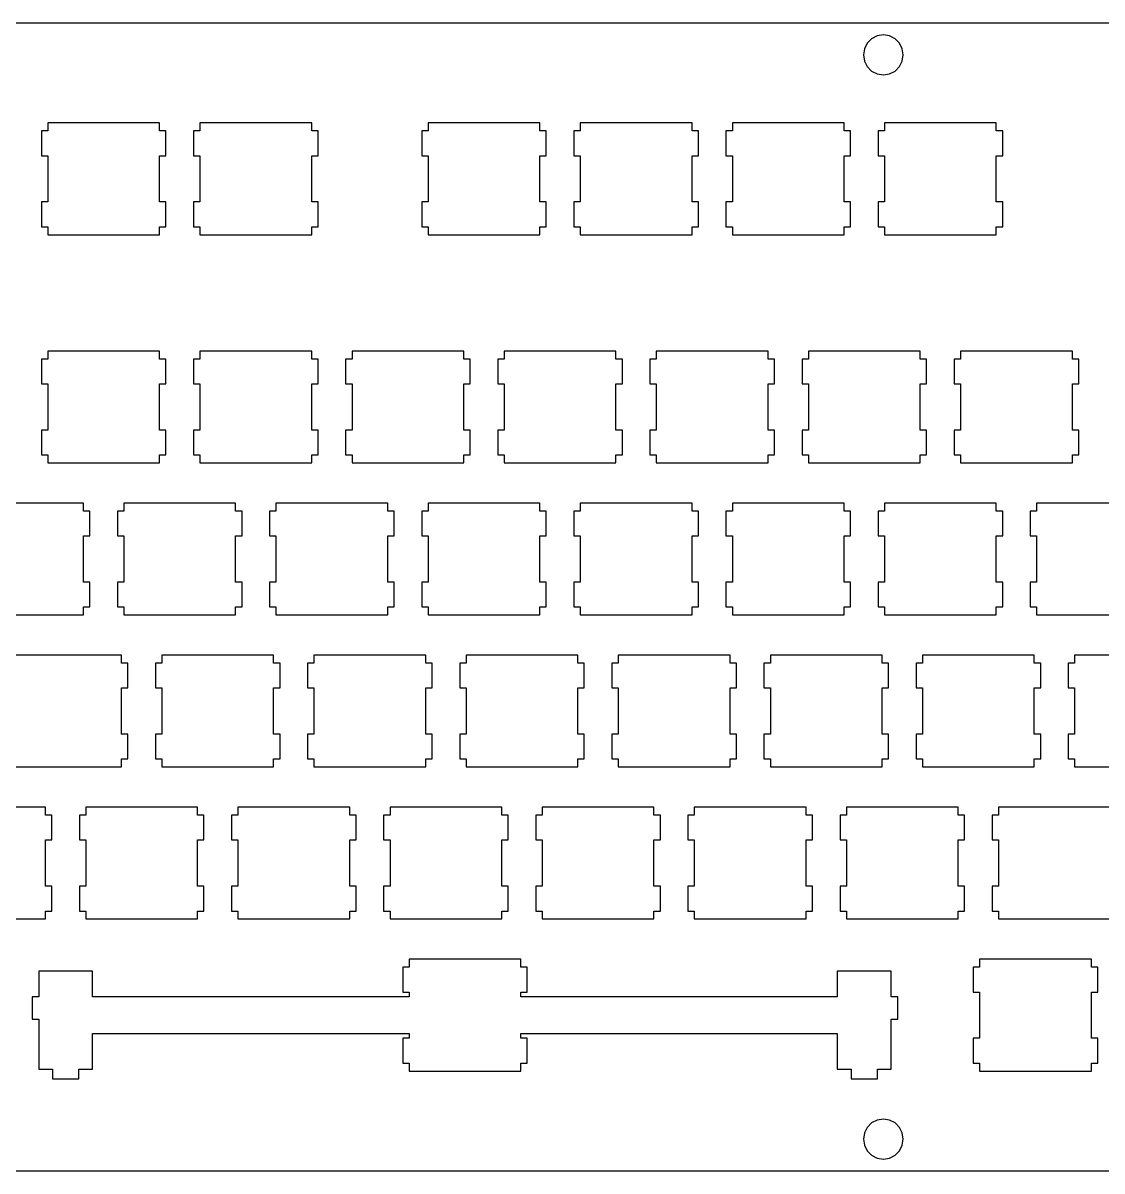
# Model space of a CAD drawing. Extents: x 0 to 387, y 0 to 144.
# Drawn here: x 85.7 to 220.8, y 0.4 to 144.2 of the extents above; entities that cross this region are included whole.
import ezdxf

# ---------------------------------------------------------------- set-up
doc = ezdxf.new("R2010")
doc.units = 0
doc.layers.get('0').update_dxf_attribs({"linetype": 'CONTINUOUS'})

msp = doc.modelspace()

# ---------------------------------------------------------------- linework, layer by layer
at = {"color": 0}
for p, q in [((5.09598, 144.191), (381.808, 144.191)), ((192.68, 142.569), (191.983, 142.214)), ((193.452, 142.69), (192.68, 142.569)), ((194.225, 142.569), (193.452, 142.69)), ((194.922, 142.214), (194.225, 142.569)), ((191.075, 140.964), (190.952, 140.191)), ((191.429, 141.661), (191.075, 140.964)), ((191.983, 142.214), (191.429, 141.661)), ((195.475, 141.661), (194.922, 142.214)), ((195.829, 140.964), (195.475, 141.661)), ((195.951, 140.191), (195.829, 140.964)), ((190.952, 140.191), (191.075, 139.419)), ((195.829, 139.419), (195.951, 140.191)), ((191.075, 139.419), (191.429, 138.722)), ((191.429, 138.722), (191.983, 138.169)), ((191.983, 138.169), (192.68, 137.813)), ((194.225, 137.813), (194.922, 138.169)), ((194.922, 138.169), (195.475, 138.722)), ((195.475, 138.722), (195.829, 139.419)), ((192.68, 137.813), (193.452, 137.691)), ((193.452, 137.691), (194.225, 137.813)), ((88.8199, 131.666), (88.8199, 130.666)), ((102.821, 131.666), (88.8199, 131.666)), ((102.821, 130.666), (102.821, 131.666)), ((107.87, 131.666), (107.87, 130.666)), ((121.87, 131.666), (107.87, 131.666)), ((121.87, 130.666), (121.87, 131.666)), ((136.445, 131.666), (136.445, 130.666)), ((150.446, 131.666), (136.445, 131.666)), ((150.446, 130.666), (150.446, 131.666)), ((155.495, 131.666), (155.495, 130.666)), ((169.496, 131.666), (155.495, 131.666)), ((169.496, 130.666), (169.496, 131.666)), ((174.545, 131.666), (174.545, 130.666)), ((188.546, 131.666), (174.545, 131.666)), ((188.546, 130.666), (188.546, 131.666)), ((193.595, 131.666), (193.595, 130.666)), ((207.596, 131.666), (193.595, 131.666)), ((207.596, 130.666), (207.596, 131.666)), ((88.8199, 130.666), (88.0209, 130.666)), ((88.0209, 130.666), (88.0209, 127.565)), ((103.619, 130.666), (102.821, 130.666)), ((103.619, 127.565), (103.619, 130.666)), ((107.87, 130.666), (107.071, 130.666)), ((107.071, 130.666), (107.071, 127.565)), ((122.669, 130.666), (121.87, 130.666)), ((122.669, 127.565), (122.669, 130.666)), ((136.445, 130.666), (135.644, 130.666)), ((135.644, 130.666), (135.644, 127.565)), ((151.245, 130.666), (150.446, 130.666)), ((151.245, 127.565), (151.245, 130.666)), ((155.495, 130.666), (154.696, 130.666)), ((154.696, 130.666), (154.696, 127.565)), ((170.295, 130.666), (169.496, 130.666)), ((170.295, 127.565), (170.295, 130.666)), ((174.545, 130.666), (173.746, 130.666)), ((173.746, 130.666), (173.746, 127.565)), ((189.345, 130.666), (188.546, 130.666)), ((189.345, 127.565), (189.345, 130.666)), ((193.595, 130.666), (192.796, 130.666)), ((192.796, 130.666), (192.796, 127.565)), ((208.395, 130.666), (207.596, 130.666)), ((208.395, 127.565), (208.395, 130.666)), ((88.0209, 127.565), (88.8199, 127.565)), ((88.8199, 127.565), (88.8199, 121.766)), ((102.821, 121.766), (102.821, 127.565)), ((102.821, 127.565), (103.619, 127.565)), ((107.071, 127.565), (107.87, 127.565)), ((107.87, 127.565), (107.87, 121.766)), ((121.87, 121.766), (121.87, 127.565)), ((121.87, 127.565), (122.669, 127.565)), ((135.644, 127.565), (136.445, 127.565)), ((136.445, 127.565), (136.445, 121.766)), ((150.446, 121.766), (150.446, 127.565)), ((150.446, 127.565), (151.245, 127.565)), ((154.696, 127.565), (155.495, 127.565)), ((155.495, 127.565), (155.495, 121.766)), ((169.496, 121.766), (169.496, 127.565)), ((169.496, 127.565), (170.295, 127.565)), ((173.746, 127.565), (174.545, 127.565)), ((174.545, 127.565), (174.545, 121.766)), ((188.546, 121.766), (188.546, 127.565)), ((188.546, 127.565), (189.345, 127.565)), ((192.796, 127.565), (193.595, 127.565)), ((193.595, 127.565), (193.595, 121.766)), ((207.596, 121.766), (207.596, 127.565)), ((207.596, 127.565), (208.395, 127.565)), ((88.8199, 121.766), (88.0209, 121.766)), ((88.0209, 121.766), (88.0209, 118.666)), ((103.619, 121.766), (102.821, 121.766)), ((103.619, 118.666), (103.619, 121.766)), ((107.87, 121.766), (107.071, 121.766)), ((107.071, 121.766), (107.071, 118.666)), ((122.669, 121.766), (121.87, 121.766)), ((122.669, 118.666), (122.669, 121.766)), ((136.445, 121.766), (135.644, 121.766)), ((135.644, 121.766), (135.644, 118.666)), ((151.245, 121.766), (150.446, 121.766)), ((151.245, 118.666), (151.245, 121.766)), ((155.495, 121.766), (154.696, 121.766)), ((154.696, 121.766), (154.696, 118.666)), ((170.295, 121.766), (169.496, 121.766)), ((170.295, 118.666), (170.295, 121.766)), ((174.545, 121.766), (173.746, 121.766)), ((173.746, 121.766), (173.746, 118.666)), ((189.345, 121.766), (188.546, 121.766)), ((189.345, 118.666), (189.345, 121.766)), ((193.595, 121.766), (192.796, 121.766)), ((192.796, 121.766), (192.796, 118.666)), ((208.395, 121.766), (207.596, 121.766)), ((208.395, 118.666), (208.395, 121.766)), ((88.0209, 118.666), (88.8199, 118.666)), ((88.8199, 118.666), (88.8199, 117.665)), ((102.821, 117.665), (102.821, 118.666)), ((102.821, 118.666), (103.619, 118.666)), ((107.071, 118.666), (107.87, 118.666)), ((107.87, 118.666), (107.87, 117.665)), ((121.87, 117.665), (121.87, 118.666)), ((121.87, 118.666), (122.669, 118.666)), ((135.644, 118.666), (136.445, 118.666)), ((136.445, 118.666), (136.445, 117.665)), ((150.446, 117.665), (150.446, 118.666)), ((150.446, 118.666), (151.245, 118.666)), ((154.696, 118.666), (155.495, 118.666)), ((155.495, 118.666), (155.495, 117.665)), ((169.496, 117.665), (169.496, 118.666)), ((169.496, 118.666), (170.295, 118.666)), ((173.746, 118.666), (174.545, 118.666)), ((174.545, 118.666), (174.545, 117.665)), ((188.546, 117.665), (188.546, 118.666)), ((188.546, 118.666), (189.345, 118.666)), ((192.796, 118.666), (193.595, 118.666)), ((193.595, 118.666), (193.595, 117.665)), ((207.596, 117.665), (207.596, 118.666)), ((207.596, 118.666), (208.395, 118.666)), ((88.8199, 117.665), (102.821, 117.665)), ((107.87, 117.665), (121.87, 117.665)), ((136.445, 117.665), (150.446, 117.665)), ((155.495, 117.665), (169.496, 117.665)), ((174.545, 117.665), (188.546, 117.665)), ((193.595, 117.665), (207.596, 117.665)), ((88.8199, 103.091), (88.8199, 102.091)), ((102.821, 103.091), (88.8199, 103.091)), ((102.821, 102.091), (102.821, 103.091)), ((107.87, 103.091), (107.87, 102.091)), ((121.87, 103.091), (107.87, 103.091)), ((121.87, 102.091), (121.87, 103.091)), ((126.92, 103.091), (126.92, 102.091)), ((140.921, 103.091), (126.92, 103.091)), ((140.921, 102.091), (140.921, 103.091)), ((145.97, 103.091), (145.97, 102.091)), ((159.971, 103.091), (145.97, 103.091)), ((159.971, 102.091), (159.971, 103.091)), ((165.02, 103.091), (165.02, 102.091)), ((179.021, 103.091), (165.02, 103.091)), ((179.021, 102.091), (179.021, 103.091)), ((184.07, 103.091), (184.07, 102.091)), ((198.071, 103.091), (184.07, 103.091)), ((198.071, 102.091), (198.071, 103.091)), ((203.12, 103.091), (203.12, 102.091)), ((217.121, 103.091), (203.12, 103.091)), ((217.121, 102.091), (217.121, 103.091)), ((88.8199, 102.091), (88.0209, 102.091)), ((88.0209, 102.091), (88.0209, 98.9901)), ((103.619, 102.091), (102.821, 102.091)), ((103.619, 98.9901), (103.619, 102.091)), ((107.87, 102.091), (107.071, 102.091)), ((107.071, 102.091), (107.071, 98.9901)), ((122.669, 102.091), (121.87, 102.091)), ((122.669, 98.9901), (122.669, 102.091)), ((126.92, 102.091), (126.119, 102.091)), ((126.119, 102.091), (126.119, 98.9901)), ((141.72, 102.091), (140.921, 102.091)), ((141.72, 98.9901), (141.72, 102.091)), ((145.97, 102.091), (145.171, 102.091)), ((145.171, 102.091), (145.171, 98.9901)), ((160.77, 102.091), (159.971, 102.091)), ((160.77, 98.9901), (160.77, 102.091)), ((165.02, 102.091), (164.221, 102.091)), ((164.221, 102.091), (164.221, 98.9901)), ((179.82, 102.091), (179.021, 102.091)), ((179.82, 98.9901), (179.82, 102.091)), ((184.07, 102.091), (183.271, 102.091)), ((183.271, 102.091), (183.271, 98.9901)), ((198.87, 102.091), (198.071, 102.091)), ((198.87, 98.9901), (198.87, 102.091)), ((203.12, 102.091), (202.321, 102.091)), ((202.321, 102.091), (202.321, 98.9901)), ((217.92, 102.091), (217.121, 102.091)), ((217.92, 98.9901), (217.92, 102.091)), ((88.0209, 98.9901), (88.8199, 98.9901)), ((88.8199, 98.9901), (88.8199, 93.1912)), ((102.821, 93.1912), (102.821, 98.9901)), ((102.821, 98.9901), (103.619, 98.9901)), ((107.071, 98.9901), (107.87, 98.9901)), ((107.87, 98.9901), (107.87, 93.1912)), ((121.87, 93.1912), (121.87, 98.9901)), ((121.87, 98.9901), (122.669, 98.9901)), ((126.119, 98.9901), (126.92, 98.9901)), ((126.92, 98.9901), (126.92, 93.1912)), ((140.921, 93.1912), (140.921, 98.9901)), ((140.921, 98.9901), (141.72, 98.9901)), ((145.171, 98.9901), (145.97, 98.9901)), ((145.97, 98.9901), (145.97, 93.1912)), ((159.971, 93.1912), (159.971, 98.9901)), ((159.971, 98.9901), (160.77, 98.9901)), ((164.221, 98.9901), (165.02, 98.9901)), ((165.02, 98.9901), (165.02, 93.1912)), ((179.021, 93.1912), (179.021, 98.9901)), ((179.021, 98.9901), (179.82, 98.9901)), ((183.271, 98.9901), (184.07, 98.9901)), ((184.07, 98.9901), (184.07, 93.1912)), ((198.071, 93.1912), (198.071, 98.9901)), ((198.071, 98.9901), (198.87, 98.9901)), ((202.321, 98.9901), (203.12, 98.9901)), ((203.12, 98.9901), (203.12, 93.1912)), ((217.121, 93.1912), (217.121, 98.9901)), ((217.121, 98.9901), (217.92, 98.9901)), ((88.8199, 93.1912), (88.0209, 93.1912)), ((88.0209, 93.1912), (88.0209, 90.0906)), ((103.619, 93.1912), (102.821, 93.1912)), ((103.619, 90.0906), (103.619, 93.1912)), ((107.87, 93.1912), (107.071, 93.1912)), ((107.071, 93.1912), (107.071, 90.0906)), ((122.669, 93.1912), (121.87, 93.1912)), ((122.669, 90.0906), (122.669, 93.1912)), ((126.92, 93.1912), (126.119, 93.1912)), ((126.119, 93.1912), (126.119, 90.0906)), ((141.72, 93.1912), (140.921, 93.1912)), ((141.72, 90.0906), (141.72, 93.1912)), ((145.97, 93.1912), (145.171, 93.1912)), ((145.171, 93.1912), (145.171, 90.0906)), ((160.77, 93.1912), (159.971, 93.1912)), ((160.77, 90.0906), (160.77, 93.1912)), ((165.02, 93.1912), (164.221, 93.1912)), ((164.221, 93.1912), (164.221, 90.0906)), ((179.82, 93.1912), (179.021, 93.1912)), ((179.82, 90.0906), (179.82, 93.1912)), ((184.07, 93.1912), (183.271, 93.1912)), ((183.271, 93.1912), (183.271, 90.0906)), ((198.87, 93.1912), (198.071, 93.1912)), ((198.87, 90.0906), (198.87, 93.1912)), ((203.12, 93.1912), (202.321, 93.1912)), ((202.321, 93.1912), (202.321, 90.0906)), ((217.92, 93.1912), (217.121, 93.1912)), ((217.92, 90.0906), (217.92, 93.1912)), ((88.0209, 90.0906), (88.8199, 90.0906)), ((88.8199, 90.0906), (88.8199, 89.0901)), ((102.821, 89.0901), (102.821, 90.0906)), ((102.821, 90.0906), (103.619, 90.0906)), ((107.071, 90.0906), (107.87, 90.0906)), ((107.87, 90.0906), (107.87, 89.0901)), ((121.87, 89.0901), (121.87, 90.0906)), ((121.87, 90.0906), (122.669, 90.0906)), ((126.119, 90.0906), (126.92, 90.0906)), ((126.92, 90.0906), (126.92, 89.0901)), ((140.921, 89.0901), (140.921, 90.0906)), ((140.921, 90.0906), (141.72, 90.0906)), ((145.171, 90.0906), (145.97, 90.0906)), ((145.97, 90.0906), (145.97, 89.0901)), ((159.971, 89.0901), (159.971, 90.0906)), ((159.971, 90.0906), (160.77, 90.0906)), ((164.221, 90.0906), (165.02, 90.0906)), ((165.02, 90.0906), (165.02, 89.0901)), ((179.021, 89.0901), (179.021, 90.0906)), ((179.021, 90.0906), (179.82, 90.0906)), ((183.271, 90.0906), (184.07, 90.0906)), ((184.07, 90.0906), (184.07, 89.0901)), ((198.071, 89.0901), (198.071, 90.0906)), ((198.071, 90.0906), (198.87, 90.0906)), ((202.321, 90.0906), (203.12, 90.0906)), ((203.12, 90.0906), (203.12, 89.0901)), ((217.121, 89.0901), (217.121, 90.0906)), ((217.121, 90.0906), (217.92, 90.0906)), ((88.8199, 89.0901), (102.821, 89.0901)), ((107.87, 89.0901), (121.87, 89.0901)), ((126.92, 89.0901), (140.921, 89.0901)), ((145.97, 89.0901), (159.971, 89.0901)), ((165.02, 89.0901), (179.021, 89.0901)), ((184.07, 89.0901), (198.071, 89.0901)), ((203.12, 89.0901), (217.121, 89.0901)), ((93.296, 84.0412), (79.2949, 84.0412)), ((93.296, 83.0407), (93.296, 84.0412)), ((98.3449, 84.0412), (98.3449, 83.0407)), ((112.346, 84.0412), (98.3449, 84.0412)), ((112.346, 83.0407), (112.346, 84.0412)), ((117.395, 84.0412), (117.395, 83.0407)), ((131.396, 84.0412), (117.395, 84.0412)), ((131.396, 83.0407), (131.396, 84.0412)), ((136.445, 84.0412), (136.445, 83.0407)), ((150.446, 84.0412), (136.445, 84.0412)), ((150.446, 83.0407), (150.446, 84.0412)), ((155.495, 84.0412), (155.495, 83.0407)), ((169.496, 84.0412), (155.495, 84.0412)), ((169.496, 83.0407), (169.496, 84.0412)), ((174.545, 84.0412), (174.545, 83.0407)), ((188.546, 84.0412), (174.545, 84.0412)), ((188.546, 83.0407), (188.546, 84.0412)), ((193.595, 84.0412), (193.595, 83.0407)), ((207.596, 84.0412), (193.595, 84.0412)), ((207.596, 83.0407), (207.596, 84.0412)), ((212.645, 84.0412), (212.645, 83.0407)), ((226.646, 84.0412), (212.645, 84.0412)), ((94.0954, 83.0407), (93.296, 83.0407)), ((94.0954, 79.9402), (94.0954, 83.0407)), ((98.3449, 83.0407), (97.5459, 83.0407)), ((97.5459, 83.0407), (97.5459, 79.9402)), ((113.145, 83.0407), (112.346, 83.0407)), ((113.145, 79.9402), (113.145, 83.0407)), ((117.395, 83.0407), (116.596, 83.0407)), ((116.596, 83.0407), (116.596, 79.9402)), ((132.195, 83.0407), (131.396, 83.0407)), ((132.195, 79.9402), (132.195, 83.0407)), ((136.445, 83.0407), (135.646, 83.0407)), ((135.646, 83.0407), (135.646, 79.9402)), ((151.245, 83.0407), (150.446, 83.0407)), ((151.245, 79.9402), (151.245, 83.0407)), ((155.495, 83.0407), (154.696, 83.0407)), ((154.696, 83.0407), (154.696, 79.9402)), ((170.295, 83.0407), (169.496, 83.0407)), ((170.295, 79.9402), (170.295, 83.0407)), ((174.545, 83.0407), (173.746, 83.0407)), ((173.746, 83.0407), (173.746, 79.9402)), ((189.345, 83.0407), (188.546, 83.0407)), ((189.345, 79.9402), (189.345, 83.0407)), ((193.595, 83.0407), (192.796, 83.0407)), ((192.796, 83.0407), (192.796, 79.9402)), ((208.395, 83.0407), (207.596, 83.0407)), ((208.395, 79.9402), (208.395, 83.0407)), ((212.645, 83.0407), (211.846, 83.0407)), ((211.846, 83.0407), (211.846, 79.9402)), ((93.296, 74.1412), (93.296, 79.9402)), ((93.296, 79.9402), (94.0954, 79.9402)), ((97.5459, 79.9402), (98.3449, 79.9402)), ((98.3449, 79.9402), (98.3449, 74.1412)), ((112.346, 74.1412), (112.346, 79.9402)), ((112.346, 79.9402), (113.145, 79.9402)), ((116.596, 79.9402), (117.395, 79.9402)), ((117.395, 79.9402), (117.395, 74.1412)), ((131.396, 74.1412), (131.396, 79.9402)), ((131.396, 79.9402), (132.195, 79.9402)), ((135.646, 79.9402), (136.445, 79.9402)), ((136.445, 79.9402), (136.445, 74.1412)), ((150.446, 74.1412), (150.446, 79.9402)), ((150.446, 79.9402), (151.245, 79.9402)), ((154.696, 79.9402), (155.495, 79.9402)), ((155.495, 79.9402), (155.495, 74.1412)), ((169.496, 74.1412), (169.496, 79.9402)), ((169.496, 79.9402), (170.295, 79.9402)), ((173.746, 79.9402), (174.545, 79.9402)), ((174.545, 79.9402), (174.545, 74.1412)), ((188.546, 74.1412), (188.546, 79.9402)), ((188.546, 79.9402), (189.345, 79.9402)), ((192.796, 79.9402), (193.595, 79.9402)), ((193.595, 79.9402), (193.595, 74.1412)), ((207.596, 74.1412), (207.596, 79.9402)), ((207.596, 79.9402), (208.395, 79.9402)), ((211.846, 79.9402), (212.645, 79.9402)), ((212.645, 79.9402), (212.645, 74.1412)), ((94.0954, 74.1412), (93.296, 74.1412)), ((94.0954, 71.0406), (94.0954, 74.1412)), ((98.3449, 74.1412), (97.5459, 74.1412)), ((97.5459, 74.1412), (97.5459, 71.0406)), ((113.145, 74.1412), (112.346, 74.1412)), ((113.145, 71.0406), (113.145, 74.1412)), ((117.395, 74.1412), (116.596, 74.1412)), ((116.596, 74.1412), (116.596, 71.0406)), ((132.195, 74.1412), (131.396, 74.1412)), ((132.195, 71.0406), (132.195, 74.1412)), ((136.445, 74.1412), (135.646, 74.1412)), ((135.646, 74.1412), (135.646, 71.0406)), ((151.245, 74.1412), (150.446, 74.1412)), ((151.245, 71.0406), (151.245, 74.1412)), ((155.495, 74.1412), (154.696, 74.1412)), ((154.696, 74.1412), (154.696, 71.0406)), ((170.295, 74.1412), (169.496, 74.1412)), ((170.295, 71.0406), (170.295, 74.1412)), ((174.545, 74.1412), (173.746, 74.1412)), ((173.746, 74.1412), (173.746, 71.0406)), ((189.345, 74.1412), (188.546, 74.1412)), ((189.345, 71.0406), (189.345, 74.1412)), ((193.595, 74.1412), (192.796, 74.1412)), ((192.796, 74.1412), (192.796, 71.0406)), ((208.395, 74.1412), (207.596, 74.1412)), ((208.395, 71.0406), (208.395, 74.1412)), ((212.645, 74.1412), (211.846, 74.1412)), ((211.846, 74.1412), (211.846, 71.0406)), ((93.296, 70.0401), (93.296, 71.0406)), ((93.296, 71.0406), (94.0954, 71.0406)), ((97.5459, 71.0406), (98.3449, 71.0406)), ((98.3449, 71.0406), (98.3449, 70.0401)), ((112.346, 70.0401), (112.346, 71.0406)), ((112.346, 71.0406), (113.145, 71.0406)), ((116.596, 71.0406), (117.395, 71.0406)), ((117.395, 71.0406), (117.395, 70.0401)), ((131.396, 70.0401), (131.396, 71.0406)), ((131.396, 71.0406), (132.195, 71.0406)), ((135.646, 71.0406), (136.445, 71.0406)), ((136.445, 71.0406), (136.445, 70.0401)), ((150.446, 70.0401), (150.446, 71.0406)), ((150.446, 71.0406), (151.245, 71.0406)), ((154.696, 71.0406), (155.495, 71.0406)), ((155.495, 71.0406), (155.495, 70.0401)), ((169.496, 70.0401), (169.496, 71.0406)), ((169.496, 71.0406), (170.295, 71.0406)), ((173.746, 71.0406), (174.545, 71.0406)), ((174.545, 71.0406), (174.545, 70.0401)), ((188.546, 70.0401), (188.546, 71.0406)), ((188.546, 71.0406), (189.345, 71.0406)), ((192.796, 71.0406), (193.595, 71.0406)), ((193.595, 71.0406), (193.595, 70.0401)), ((207.596, 70.0401), (207.596, 71.0406)), ((207.596, 71.0406), (208.395, 71.0406)), ((211.846, 71.0406), (212.645, 71.0406)), ((212.645, 71.0406), (212.645, 70.0401)), ((79.2949, 70.0401), (93.296, 70.0401)), ((98.3449, 70.0401), (112.346, 70.0401)), ((117.395, 70.0401), (131.396, 70.0401)), ((136.445, 70.0401), (150.446, 70.0401)), ((155.495, 70.0401), (169.496, 70.0401)), ((174.545, 70.0401), (188.546, 70.0401)), ((193.595, 70.0401), (207.596, 70.0401)), ((212.645, 70.0401), (226.646, 70.0401)), ((98.0571, 64.9912), (84.0574, 64.9912)), ((98.0571, 63.9907), (98.0571, 64.9912)), ((103.107, 64.9912), (103.107, 63.9907)), ((117.107, 64.9912), (103.107, 64.9912)), ((117.107, 63.9907), (117.107, 64.9912)), ((122.157, 64.9912), (122.157, 63.9907)), ((136.157, 64.9912), (122.157, 64.9912)), ((136.157, 63.9907), (136.157, 64.9912)), ((141.207, 64.9912), (141.207, 63.9907)), ((155.207, 64.9912), (141.207, 64.9912)), ((155.207, 63.9907), (155.207, 64.9912)), ((160.257, 64.9912), (160.257, 63.9907)), ((174.257, 64.9912), (160.257, 64.9912)), ((174.257, 63.9907), (174.257, 64.9912)), ((179.307, 64.9912), (179.307, 63.9907)), ((193.307, 64.9912), (179.307, 64.9912)), ((193.307, 63.9907), (193.307, 64.9912)), ((198.357, 64.9912), (198.357, 63.9907)), ((212.357, 64.9912), (198.357, 64.9912)), ((212.357, 63.9907), (212.357, 64.9912)), ((217.407, 64.9912), (217.407, 63.9907)), ((231.407, 64.9912), (217.407, 64.9912)), ((98.8579, 63.9907), (98.0571, 63.9907)), ((98.8579, 60.8902), (98.8579, 63.9907)), ((103.107, 63.9907), (102.307, 63.9907)), ((102.307, 63.9907), (102.307, 60.8902)), ((117.908, 63.9907), (117.107, 63.9907)), ((117.908, 60.8902), (117.908, 63.9907)), ((122.157, 63.9907), (121.357, 63.9907)), ((121.357, 63.9907), (121.357, 60.8902)), ((136.958, 63.9907), (136.157, 63.9907)), ((136.958, 60.8902), (136.958, 63.9907)), ((141.207, 63.9907), (140.407, 63.9907)), ((140.407, 63.9907), (140.407, 60.8902)), ((156.008, 63.9907), (155.207, 63.9907)), ((156.008, 60.8902), (156.008, 63.9907)), ((160.257, 63.9907), (159.457, 63.9907)), ((159.457, 63.9907), (159.457, 60.8902)), ((175.058, 63.9907), (174.257, 63.9907)), ((175.058, 60.8902), (175.058, 63.9907)), ((179.307, 63.9907), (178.507, 63.9907)), ((178.507, 63.9907), (178.507, 60.8902)), ((194.108, 63.9907), (193.307, 63.9907)), ((194.108, 60.8902), (194.108, 63.9907)), ((198.357, 63.9907), (197.557, 63.9907)), ((197.557, 63.9907), (197.557, 60.8902)), ((213.158, 63.9907), (212.357, 63.9907)), ((213.158, 60.8902), (213.158, 63.9907)), ((217.407, 63.9907), (216.607, 63.9907)), ((216.607, 63.9907), (216.607, 60.8902)), ((98.0571, 55.0912), (98.0571, 60.8902)), ((98.0571, 60.8902), (98.8579, 60.8902)), ((102.307, 60.8902), (103.107, 60.8902)), ((103.107, 60.8902), (103.107, 55.0912)), ((117.107, 55.0912), (117.107, 60.8902)), ((117.107, 60.8902), (117.908, 60.8902)), ((121.357, 60.8902), (122.157, 60.8902)), ((122.157, 60.8902), (122.157, 55.0912)), ((136.157, 55.0912), (136.157, 60.8902)), ((136.157, 60.8902), (136.958, 60.8902)), ((140.407, 60.8902), (141.207, 60.8902)), ((141.207, 60.8902), (141.207, 55.0912)), ((155.207, 55.0912), (155.207, 60.8902)), ((155.207, 60.8902), (156.008, 60.8902)), ((159.457, 60.8902), (160.257, 60.8902)), ((160.257, 60.8902), (160.257, 55.0912)), ((174.257, 55.0912), (174.257, 60.8902)), ((174.257, 60.8902), (175.058, 60.8902)), ((178.507, 60.8902), (179.307, 60.8902)), ((179.307, 60.8902), (179.307, 55.0912)), ((193.307, 55.0912), (193.307, 60.8902)), ((193.307, 60.8902), (194.108, 60.8902)), ((197.557, 60.8902), (198.357, 60.8902)), ((198.357, 60.8902), (198.357, 55.0912)), ((212.357, 55.0912), (212.357, 60.8902)), ((212.357, 60.8902), (213.158, 60.8902)), ((216.607, 60.8902), (217.407, 60.8902)), ((217.407, 60.8902), (217.407, 55.0912)), ((98.8579, 55.0912), (98.0571, 55.0912)), ((98.8579, 51.9906), (98.8579, 55.0912)), ((103.107, 55.0912), (102.307, 55.0912)), ((102.307, 55.0912), (102.307, 51.9906)), ((117.908, 55.0912), (117.107, 55.0912)), ((117.908, 51.9906), (117.908, 55.0912)), ((122.157, 55.0912), (121.357, 55.0912)), ((121.357, 55.0912), (121.357, 51.9906)), ((136.958, 55.0912), (136.157, 55.0912)), ((136.958, 51.9906), (136.958, 55.0912)), ((141.207, 55.0912), (140.407, 55.0912)), ((140.407, 55.0912), (140.407, 51.9906)), ((156.008, 55.0912), (155.207, 55.0912)), ((156.008, 51.9906), (156.008, 55.0912)), ((160.257, 55.0912), (159.457, 55.0912)), ((159.457, 55.0912), (159.457, 51.9906)), ((175.058, 55.0912), (174.257, 55.0912)), ((175.058, 51.9906), (175.058, 55.0912)), ((179.307, 55.0912), (178.507, 55.0912)), ((178.507, 55.0912), (178.507, 51.9906)), ((194.108, 55.0912), (193.307, 55.0912)), ((194.108, 51.9906), (194.108, 55.0912)), ((198.357, 55.0912), (197.557, 55.0912)), ((197.557, 55.0912), (197.557, 51.9906)), ((213.158, 55.0912), (212.357, 55.0912)), ((213.158, 51.9906), (213.158, 55.0912)), ((217.407, 55.0912), (216.607, 55.0912)), ((216.607, 55.0912), (216.607, 51.9906)), ((98.0571, 50.9901), (98.0571, 51.9906)), ((98.0571, 51.9906), (98.8579, 51.9906)), ((102.307, 51.9906), (103.107, 51.9906)), ((103.107, 51.9906), (103.107, 50.9901)), ((117.107, 50.9901), (117.107, 51.9906)), ((117.107, 51.9906), (117.908, 51.9906)), ((121.357, 51.9906), (122.157, 51.9906)), ((122.157, 51.9906), (122.157, 50.9901)), ((136.157, 50.9901), (136.157, 51.9906)), ((136.157, 51.9906), (136.958, 51.9906)), ((140.407, 51.9906), (141.207, 51.9906)), ((141.207, 51.9906), (141.207, 50.9901)), ((155.207, 50.9901), (155.207, 51.9906)), ((155.207, 51.9906), (156.008, 51.9906)), ((159.457, 51.9906), (160.257, 51.9906)), ((160.257, 51.9906), (160.257, 50.9901)), ((174.257, 50.9901), (174.257, 51.9906)), ((174.257, 51.9906), (175.058, 51.9906)), ((178.507, 51.9906), (179.307, 51.9906)), ((179.307, 51.9906), (179.307, 50.9901)), ((193.307, 50.9901), (193.307, 51.9906)), ((193.307, 51.9906), (194.108, 51.9906)), ((197.557, 51.9906), (198.357, 51.9906)), ((198.357, 51.9906), (198.357, 50.9901)), ((212.357, 50.9901), (212.357, 51.9906)), ((212.357, 51.9906), (213.158, 51.9906)), ((216.607, 51.9906), (217.407, 51.9906)), ((217.407, 51.9906), (217.407, 50.9901)), ((84.0574, 50.9901), (98.0571, 50.9901)), ((103.107, 50.9901), (117.107, 50.9901)), ((122.157, 50.9901), (136.157, 50.9901)), ((141.207, 50.9901), (155.207, 50.9901)), ((160.257, 50.9901), (174.257, 50.9901)), ((179.307, 50.9901), (193.307, 50.9901)), ((198.357, 50.9901), (212.357, 50.9901)), ((217.407, 50.9901), (231.407, 50.9901)), ((88.5321, 45.9412), (74.5324, 45.9412)), ((88.5321, 44.9407), (88.5321, 45.9412)), ((89.3329, 44.9407), (88.5321, 44.9407)), ((89.3329, 41.8401), (89.3329, 44.9407)), ((93.5824, 44.9407), (92.782, 44.9407)), ((92.782, 44.9407), (92.782, 41.8401)), ((93.5824, 45.9412), (93.5824, 44.9407)), ((107.582, 45.9412), (93.5824, 45.9412)), ((107.582, 44.9407), (107.582, 45.9412)), ((108.383, 44.9407), (107.582, 44.9407)), ((108.383, 41.8401), (108.383, 44.9407)), ((112.632, 44.9407), (111.832, 44.9407)), ((111.832, 44.9407), (111.832, 41.8401)), ((112.632, 45.9412), (112.632, 44.9407)), ((126.632, 45.9412), (112.632, 45.9412)), ((126.632, 44.9407), (126.632, 45.9412)), ((127.433, 44.9407), (126.632, 44.9407)), ((127.433, 41.8401), (127.433, 44.9407)), ((131.682, 44.9407), (130.882, 44.9407)), ((130.882, 44.9407), (130.882, 41.8401)), ((131.682, 45.9412), (131.682, 44.9407)), ((145.682, 45.9412), (131.682, 45.9412)), ((145.682, 44.9407), (145.682, 45.9412)), ((146.483, 44.9407), (145.682, 44.9407)), ((146.483, 41.8401), (146.483, 44.9407)), ((150.732, 44.9407), (149.932, 44.9407)), ((149.932, 44.9407), (149.932, 41.8401)), ((150.732, 45.9412), (150.732, 44.9407)), ((164.732, 45.9412), (150.732, 45.9412)), ((164.732, 44.9407), (164.732, 45.9412)), ((165.533, 44.9407), (164.732, 44.9407)), ((165.533, 41.8401), (165.533, 44.9407)), ((169.782, 44.9407), (168.982, 44.9407)), ((168.982, 44.9407), (168.982, 41.8401)), ((169.782, 45.9412), (169.782, 44.9407)), ((183.782, 45.9412), (169.782, 45.9412)), ((183.782, 44.9407), (183.782, 45.9412)), ((184.583, 44.9407), (183.782, 44.9407)), ((184.583, 41.8401), (184.583, 44.9407)), ((188.832, 44.9407), (188.032, 44.9407)), ((188.032, 44.9407), (188.032, 41.8401)), ((188.832, 45.9412), (188.832, 44.9407)), ((202.832, 45.9412), (188.832, 45.9412)), ((202.832, 44.9407), (202.832, 45.9412)), ((203.633, 44.9407), (202.832, 44.9407)), ((203.633, 41.8401), (203.633, 44.9407)), ((207.882, 44.9407), (207.082, 44.9407)), ((207.082, 44.9407), (207.082, 41.8401)), ((207.882, 45.9412), (207.882, 44.9407)), ((221.882, 45.9412), (207.882, 45.9412)), ((88.5321, 36.0412), (88.5321, 41.8401)), ((88.5321, 41.8401), (89.3329, 41.8401)), ((92.782, 41.8401), (93.5824, 41.8401)), ((93.5824, 41.8401), (93.5824, 36.0412)), ((107.582, 36.0412), (107.582, 41.8401)), ((107.582, 41.8401), (108.383, 41.8401)), ((111.832, 41.8401), (112.632, 41.8401)), ((112.632, 41.8401), (112.632, 36.0412)), ((126.632, 36.0412), (126.632, 41.8401)), ((126.632, 41.8401), (127.433, 41.8401)), ((130.882, 41.8401), (131.682, 41.8401)), ((131.682, 41.8401), (131.682, 36.0412)), ((145.682, 36.0412), (145.682, 41.8401)), ((145.682, 41.8401), (146.483, 41.8401)), ((149.932, 41.8401), (150.732, 41.8401)), ((150.732, 41.8401), (150.732, 36.0412)), ((164.732, 36.0412), (164.732, 41.8401)), ((164.732, 41.8401), (165.533, 41.8401)), ((168.982, 41.8401), (169.782, 41.8401)), ((169.782, 41.8401), (169.782, 36.0412)), ((183.782, 36.0412), (183.782, 41.8401)), ((183.782, 41.8401), (184.583, 41.8401)), ((188.032, 41.8401), (188.832, 41.8401)), ((188.832, 41.8401), (188.832, 36.0412)), ((202.832, 36.0412), (202.832, 41.8401)), ((202.832, 41.8401), (203.633, 41.8401)), ((207.082, 41.8401), (207.882, 41.8401)), ((207.882, 41.8401), (207.882, 36.0412)), ((89.3329, 36.0412), (88.5321, 36.0412)), ((89.3329, 32.9406), (89.3329, 36.0412)), ((93.5824, 36.0412), (92.782, 36.0412)), ((92.782, 36.0412), (92.782, 32.9406)), ((108.383, 36.0412), (107.582, 36.0412)), ((108.383, 32.9406), (108.383, 36.0412)), ((112.632, 36.0412), (111.832, 36.0412)), ((111.832, 36.0412), (111.832, 32.9406)), ((127.433, 36.0412), (126.632, 36.0412)), ((127.433, 32.9406), (127.433, 36.0412)), ((131.682, 36.0412), (130.882, 36.0412)), ((130.882, 36.0412), (130.882, 32.9406)), ((146.483, 36.0412), (145.682, 36.0412)), ((146.483, 32.9406), (146.483, 36.0412)), ((150.732, 36.0412), (149.932, 36.0412)), ((149.932, 36.0412), (149.932, 32.9406)), ((165.533, 36.0412), (164.732, 36.0412)), ((165.533, 32.9406), (165.533, 36.0412)), ((169.782, 36.0412), (168.982, 36.0412)), ((168.982, 36.0412), (168.982, 32.9406)), ((184.583, 36.0412), (183.782, 36.0412)), ((184.583, 32.9406), (184.583, 36.0412)), ((188.832, 36.0412), (188.032, 36.0412)), ((188.032, 36.0412), (188.032, 32.9406)), ((203.633, 36.0412), (202.832, 36.0412)), ((203.633, 32.9406), (203.633, 36.0412)), ((207.882, 36.0412), (207.082, 36.0412)), ((207.082, 36.0412), (207.082, 32.9406)), ((74.5324, 31.9402), (88.5321, 31.9402)), ((88.5321, 31.9402), (88.5321, 32.9406)), ((88.5321, 32.9406), (89.3329, 32.9406)), ((92.782, 32.9406), (93.5824, 32.9406)), ((93.5824, 32.9406), (93.5824, 31.9402)), ((93.5824, 31.9402), (107.582, 31.9402)), ((107.582, 31.9402), (107.582, 32.9406)), ((107.582, 32.9406), (108.383, 32.9406)), ((111.832, 32.9406), (112.632, 32.9406)), ((112.632, 32.9406), (112.632, 31.9402)), ((112.632, 31.9402), (126.632, 31.9402)), ((126.632, 31.9402), (126.632, 32.9406)), ((126.632, 32.9406), (127.433, 32.9406)), ((130.882, 32.9406), (131.682, 32.9406)), ((131.682, 32.9406), (131.682, 31.9402)), ((131.682, 31.9402), (145.682, 31.9402)), ((145.682, 31.9402), (145.682, 32.9406)), ((145.682, 32.9406), (146.483, 32.9406)), ((149.932, 32.9406), (150.732, 32.9406)), ((150.732, 32.9406), (150.732, 31.9402)), ((150.732, 31.9402), (164.732, 31.9402)), ((164.732, 31.9402), (164.732, 32.9406)), ((164.732, 32.9406), (165.533, 32.9406)), ((168.982, 32.9406), (169.782, 32.9406)), ((169.782, 32.9406), (169.782, 31.9402)), ((169.782, 31.9402), (183.782, 31.9402)), ((183.782, 31.9402), (183.782, 32.9406)), ((183.782, 32.9406), (184.583, 32.9406)), ((188.032, 32.9406), (188.832, 32.9406)), ((188.832, 32.9406), (188.832, 31.9402)), ((188.832, 31.9402), (202.832, 31.9402)), ((202.832, 31.9402), (202.832, 32.9406)), ((202.832, 32.9406), (203.633, 32.9406)), ((207.082, 32.9406), (207.882, 32.9406)), ((207.882, 32.9406), (207.882, 31.9402)), ((207.882, 31.9402), (221.882, 31.9402)), ((134.064, 25.8906), (133.263, 25.8906)), ((133.263, 25.8906), (133.263, 22.79)), ((134.064, 26.8911), (134.064, 25.8906)), ((148.063, 26.8911), (134.064, 26.8911)), ((148.063, 25.8906), (148.063, 26.8911)), ((148.864, 25.8906), (148.063, 25.8906)), ((148.864, 22.79), (148.864, 25.8906)), ((205.501, 25.8906), (204.702, 25.8906)), ((204.702, 25.8906), (204.702, 22.79)), ((205.501, 26.8911), (205.501, 25.8906)), ((219.501, 26.8911), (205.501, 26.8911)), ((219.501, 25.8906), (219.501, 26.8911)), ((220.302, 25.8906), (219.501, 25.8906)), ((220.302, 22.79), (220.302, 25.8906)), ((94.4383, 25.4207), (87.6886, 25.4207)), ((87.6886, 25.4207), (87.6886, 22.1905)), ((94.4383, 22.1905), (94.4383, 25.4207)), ((194.438, 25.4207), (187.689, 25.4207)), ((187.689, 25.4207), (187.689, 22.1905)), ((194.438, 22.1905), (194.438, 25.4207)), ((87.6886, 22.1905), (86.8634, 22.1905)), ((86.8634, 22.1905), (86.8634, 19.3904)), ((134.064, 22.1905), (94.4383, 22.1905)), ((133.263, 22.79), (134.064, 22.79)), ((134.064, 22.79), (134.064, 22.1905)), ((148.063, 22.1905), (148.063, 22.79)), ((148.063, 22.79), (148.864, 22.79)), ((187.689, 22.1905), (148.063, 22.1905)), ((195.264, 22.1905), (194.438, 22.1905)), ((195.264, 19.3904), (195.264, 22.1905)), ((204.702, 22.79), (205.501, 22.79)), ((205.501, 22.79), (205.501, 16.9912)), ((219.501, 16.9912), (219.501, 22.79)), ((219.501, 22.79), (220.302, 22.79)), ((86.8634, 19.3904), (87.6886, 19.3904)), ((87.6886, 19.3904), (87.6886, 13.1203)), ((194.438, 13.1203), (194.438, 19.3904)), ((194.438, 19.3904), (195.264, 19.3904)), ((94.4383, 13.1203), (94.4383, 17.5907)), ((94.4383, 17.5907), (134.064, 17.5907)), ((134.064, 17.5907), (134.064, 16.9912)), ((148.063, 16.9912), (148.063, 17.5907)), ((148.063, 17.5907), (187.689, 17.5907)), ((187.689, 17.5907), (187.689, 13.1203)), ((134.064, 16.9912), (133.263, 16.9912)), ((133.263, 16.9912), (133.263, 13.8906)), ((148.864, 16.9912), (148.063, 16.9912)), ((148.864, 13.8906), (148.864, 16.9912)), ((205.501, 16.9912), (204.702, 16.9912)), ((204.702, 16.9912), (204.702, 13.8906)), ((220.302, 16.9912), (219.501, 16.9912)), ((220.302, 13.8906), (220.302, 16.9912)), ((87.6886, 13.1203), (89.414, 13.1203)), ((89.414, 13.1203), (89.414, 11.92)), ((92.7132, 11.92), (92.7132, 13.1203)), ((92.7132, 13.1203), (94.4383, 13.1203)), ((133.263, 13.8906), (134.064, 13.8906)), ((134.064, 13.8906), (134.064, 12.8902)), ((148.063, 12.8902), (148.063, 13.8906)), ((148.063, 13.8906), (148.864, 13.8906)), ((187.689, 13.1203), (189.414, 13.1203)), ((189.414, 13.1203), (189.414, 11.92)), ((192.713, 11.92), (192.713, 13.1203)), ((192.713, 13.1203), (194.438, 13.1203)), ((204.702, 13.8906), (205.501, 13.8906)), ((205.501, 13.8906), (205.501, 12.8902)), ((219.501, 12.8902), (219.501, 13.8906)), ((219.501, 13.8906), (220.302, 13.8906)), ((89.414, 11.92), (92.7132, 11.92)), ((134.064, 12.8902), (148.063, 12.8902)), ((189.414, 11.92), (192.713, 11.92)), ((205.501, 12.8902), (219.501, 12.8902)), ((191.429, 5.83463), (191.075, 5.13733)), ((191.983, 6.38722), (191.429, 5.83463)), ((192.68, 6.74275), (191.983, 6.38722)), ((193.452, 6.864), (192.68, 6.74275)), ((194.225, 6.74275), (193.452, 6.864)), ((194.922, 6.38722), (194.225, 6.74275)), ((195.475, 5.83463), (194.922, 6.38722)), ((195.829, 5.13733), (195.475, 5.83463)), ((191.075, 5.13733), (190.952, 4.36425)), ((190.952, 4.36425), (191.075, 3.59255)), ((195.951, 4.36425), (195.829, 5.13733)), ((195.829, 3.59255), (195.951, 4.36425)), ((191.075, 3.59255), (191.429, 2.89526)), ((191.429, 2.89526), (191.983, 2.34267)), ((194.922, 2.34267), (195.475, 2.89526)), ((195.475, 2.89526), (195.829, 3.59255)), ((191.983, 2.34267), (192.68, 1.98713)), ((192.68, 1.98713), (193.452, 1.86449)), ((193.452, 1.86449), (194.225, 1.98713)), ((194.225, 1.98713), (194.922, 2.34267)), ((381.808, 0.36518), (5.09598, 0.36518))]:
    msp.add_line(p, q, dxfattribs=at)

doc.saveas('drawing.dxf')
